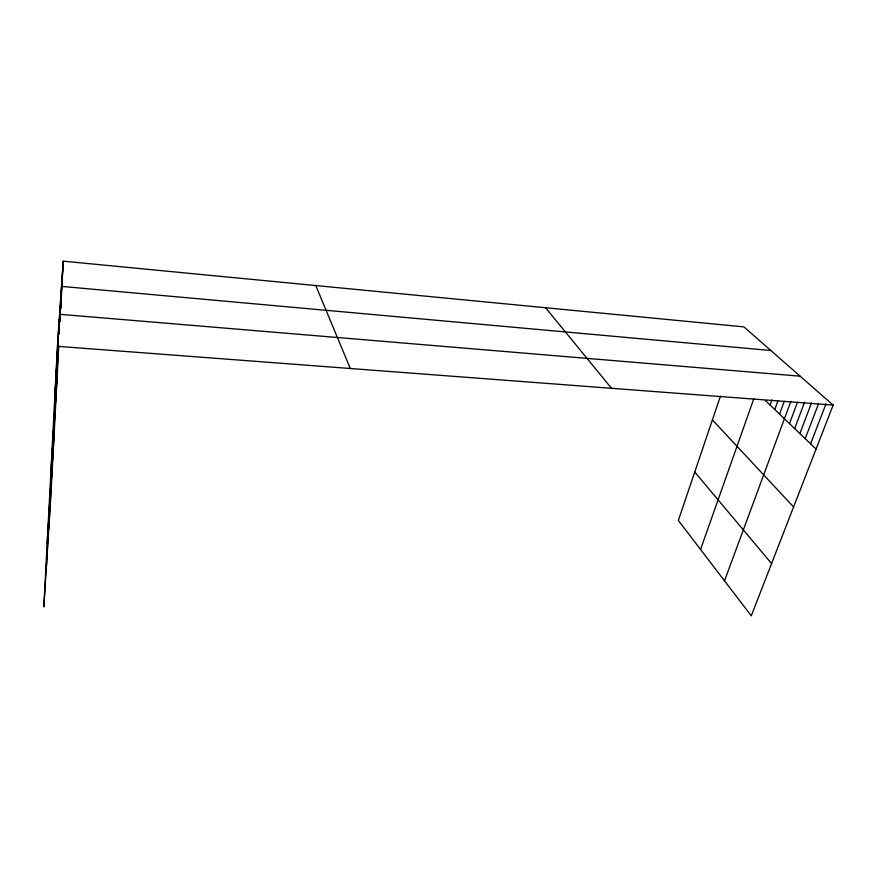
<?xml version="1.0" encoding="UTF-8"?>
<svg xmlns="http://www.w3.org/2000/svg" width="877" height="877" viewBox="0 0 877 877"><rect width="100%" height="100%" fill="white"/><g stroke="black" fill="none" stroke-linecap="round" stroke-linejoin="round"><path stroke-width="1.32" d="M720.423 396.218L678.359 520.434L751.271 615.829L833.15 405.097L743.893 326.88L63.243 261.171L57.443 346.316L43.85 606.906L50.888 495.615L58.792 345.637M54.966 395.626L58.573 329.862M56.117 378.349L58.299 336.669M58.518 334.071L59.285 319.392M46.47 565.479L58.342 338.774M58.682 333.764L59.965 309.449M57.542 357.016L58.31 342.26M58.737 334.203L59.23 324.808M59.483 321.322L60.919 295.374M48.772 528.963L58.386 346.272M58.956 334.082L59.165 330.026M59.724 322.023L60.085 312.464M60.425 308.693L61.828 282.021M59.833 321.267L60.042 317.178M60.557 308.638L60.973 299.485M61.193 295.406L62.695 269.305M60.732 308.923L60.93 303.935M61.445 295.275L61.85 286.571M62.092 282.997L63.243 261.171M47.172 543.302L53.935 437.689M50.8 473.624L57.257 374.764M54.56 401.611L58.2 347.051M59.921 321.278L60.074 319.031M700.559 549.473L753.814 398.728M770.05 404.988L771.892 399.912M774.775 409.515L778.031 400.581M779.565 414.108L784.279 401.271M724.512 580.826L790.901 401.227M789.508 423.624L797.478 402.225M794.661 428.568L804.647 401.984M799.89 433.578L811.455 403.036M805.196 438.664L818.394 404.122M810.589 443.839L825.991 403.848M57.443 346.316L833.15 405.097M59.625 314.295L800.164 376.189M61.533 286.395L770.85 350.504M765.402 400.526L816.059 449.079M712.398 419.897L793.575 506.961M694.748 472.045L771.574 563.582M545.56 307.728L611.521 388.303M315.797 285.551L350.296 368.515"/></g></svg>
